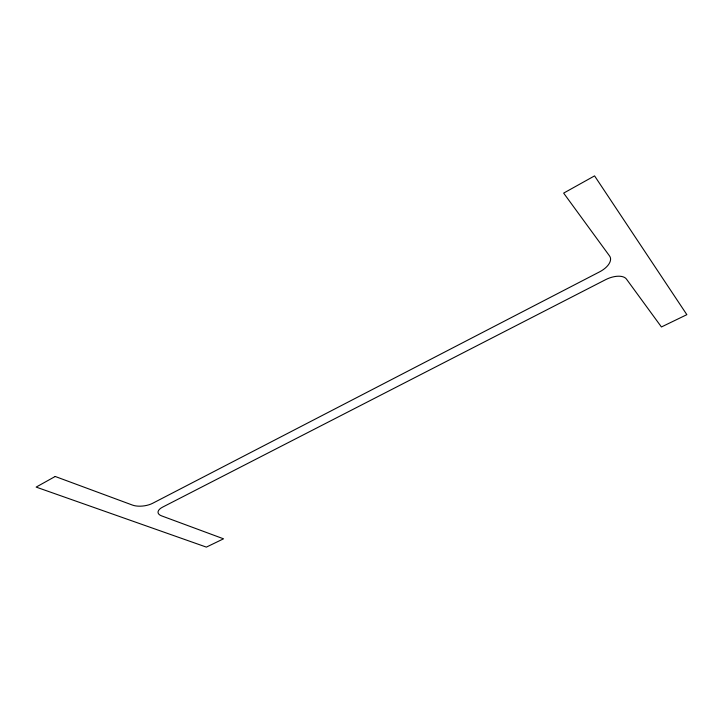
<?xml version="1.0" encoding="UTF-8"?>
<svg xmlns="http://www.w3.org/2000/svg" width="723" height="723" viewBox="0 0 723 723"><rect width="100%" height="100%" fill="white"/><g stroke="black" fill="none" stroke-linecap="round" stroke-linejoin="round"><path stroke-width="1.08" d="M55.201 476.475L36.15 487.094L206.371 547.112L223.534 538.816L161.563 515.861A13.918 6.037 -8.4 0 1 162.639 507.112L605.621 279.665A17.162 8.721 -23.2 0 1 626.416 279.042L661.428 326.968L686.85 314.668L594.568 175.888L563.651 193.113L609.606 256.032A17.831 9.462 -23.6 0 1 599.611 271.848L152.625 503.298A14.46 6.417 -7.5 0 1 132.499 505.097L55.201 476.475"/></g></svg>
